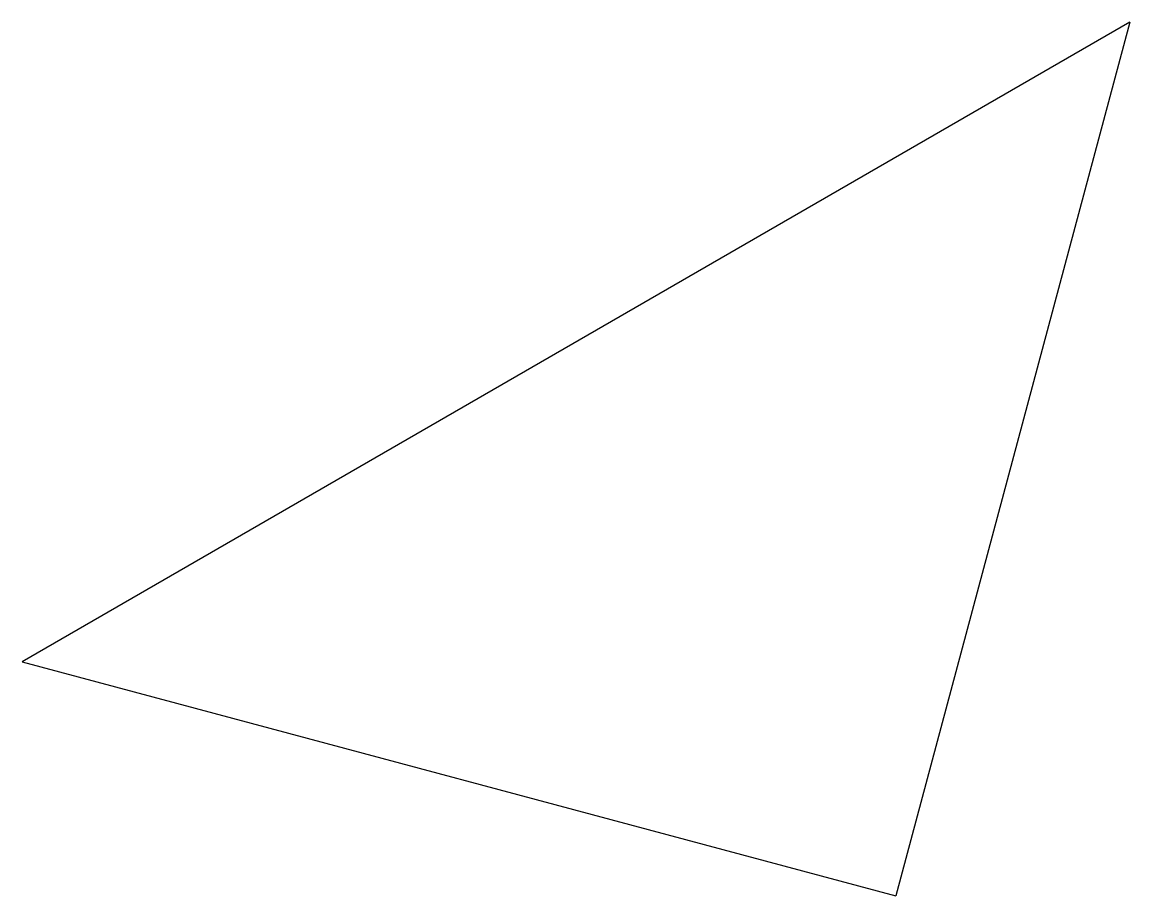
# Model space of a CAD drawing. Extents: x -2635 to -37, y -2063 to -14.
import ezdxf

# ---------------------------------------------------------------- set-up
doc = ezdxf.new("R2010")
doc.units = 0
doc.layers.get('0').update_dxf_attribs({"linetype": 'CONTINUOUS'})

msp = doc.modelspace()

# ---------------------------------------------------------------- linework, layer by layer
for p, q in [((-37.1, -14.2), (-2635.1, -1514.2)), ((-37.1, -14.2), (-586.1, -2063.2)), ((-2635.1, -1514.2), (-586.1, -2063.2))]:
    msp.add_line(p, q)

doc.saveas('drawing.dxf')
